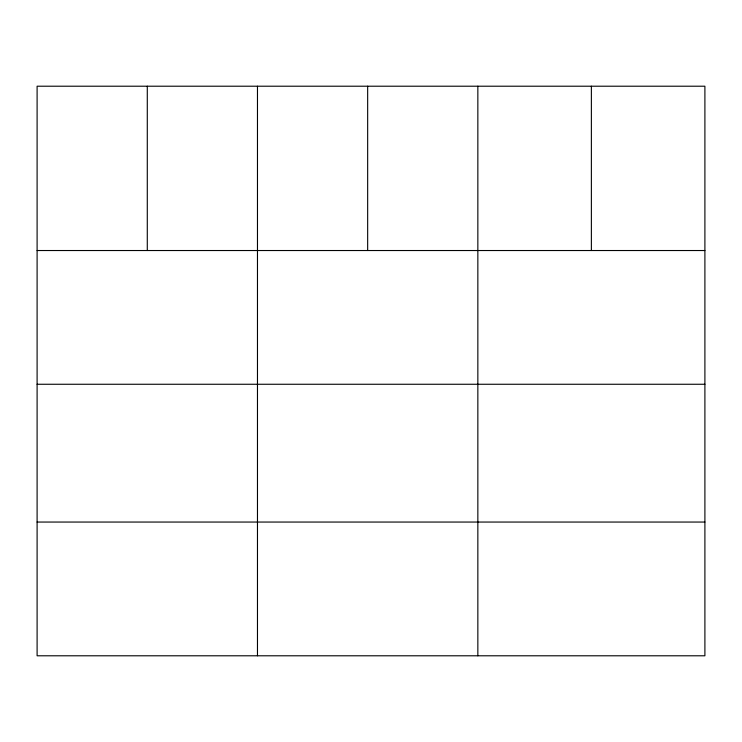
<?xml version="1.0" encoding="UTF-8"?>
<svg xmlns="http://www.w3.org/2000/svg" width="742" height="742" viewBox="0 0 742 742"><rect width="100%" height="100%" fill="white"/><g stroke="black" fill="none" stroke-linecap="round" stroke-linejoin="round"><path stroke-width="1.11" d="M704.9 384.263L704.9 86.211L37.1 86.211L37.1 655.789L704.9 655.789L704.9 384.263L37.1 384.263M37.1 250.527L704.9 250.527M37.1 522.053L704.9 522.053M591.374 86.211L591.374 250.527M477.848 86.211L477.848 655.789M367.661 86.211L367.661 250.527M257.474 86.211L257.474 655.789M147.287 86.211L147.287 250.527"/></g></svg>
